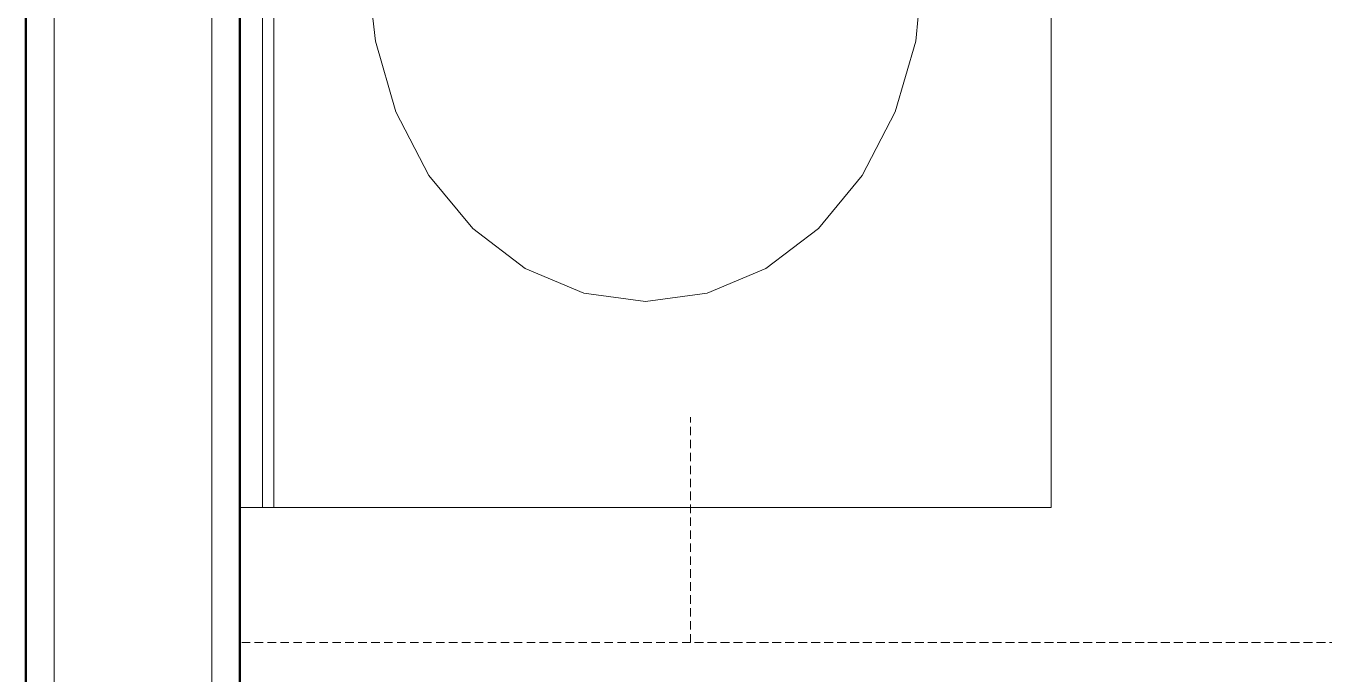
# Model space of a CAD drawing. Header units: inches. Extents: x -4218 to -1830, y 9767 to 12426.
# Drawn here: x -2781.85 to -2753.04, y 11908.86 to 11923.25 of the extents above; entities that cross this region are included whole.
import ezdxf

# ---------------------------------------------------------------- set-up
doc = ezdxf.new("R2010")
doc.units = ezdxf.units.IN
doc.header["$MEASUREMENT"] = 0
doc.linetypes.add('Hidden', pattern=[0.28125, 0.1875, -0.09375])
for name, color, linetype, lineweight in [('0-1', 7, 'Continuous', 5), ('0-2', 90, 'Continuous', 20), ('A-WALL-1', 50, 'Continuous', 13), ('I-WALL-1', 250, 'Continuous', 50), ('I-WALL-2', 253, 'Continuous', 9), ('I-WALL-3', 252, 'Continuous', 9), ('P-SANR-FIXT-1', 7, 'Hidden', 9), ('P-SANR-FIXT-2', 7, 'Continuous', 9), ('P-SANR-FIXT-3', 252, 'Continuous', 9)]:
    doc.layers.add(name, color=color, linetype=linetype, lineweight=lineweight)

# ---------------------------------------------------------------- blocks, each defined once
blk = doc.blocks.new('Plbg-Sink Wall Mounted-UH - Sink-403447-BACKGROUND - BASEMENT')
at = {"layer": 'P-SANR-FIXT-1'}
for p, q in [((-15, -10), (-10, -10)), ((-15, -58), (-15, -10))]:
    blk.add_line(p, q, dxfattribs=at)
at = {"layer": 'P-SANR-FIXT-2'}
for p, q in [((-12, 0), (-12, -0.5)), ((-12, -0.5), (-12, -0.75)), ((12, -0.5), (-12, -0.5)), ((-12, -0.75), (12, -0.75)), ((-12, -0.75), (-12, -18)), ((-12, -18), (12, -18))]:
    blk.add_line(p, q, dxfattribs=at)
at = {"layer": 'P-SANR-FIXT-2', "flags": 128}
for points in [[(-7.431, -9), (-7.244, -7.631), (-6.695, -6.332), (-5.809, -5.165), (-4.632, -4.192), (-3.222, -3.459), (-1.651, -3.004), (-0.365, -2.858)], [(7.437, -9), (7.25, -10.369), (6.701, -11.668), (5.815, -12.835), (4.638, -13.808), (3.228, -14.541), (1.657, -14.996), (0.003, -15.15), (-1.651, -14.996), (-3.222, -14.541), (-4.632, -13.808), (-5.809, -12.835), (-6.695, -11.668), (-7.244, -10.369), (-7.431, -9)]]:
    blk.add_lwpolyline(points, dxfattribs=at)
at = {"layer": 'P-SANR-FIXT-3'}
blk.add_line((12, 0), (-12, 0), dxfattribs=at)
blk = doc.blocks.new('Plbg-Toilet Wall Mount FV-UH - _ALL_ADA-2016927-BACKGROUND - BASEMENT')
at = {"layer": 'P-SANR-FIXT-1'}
for p, q in [((42, 0), (-0.021, 0)), ((42, -56), (42, 0))]:
    blk.add_line(p, q, dxfattribs=at)
blk = doc.blocks.new('CTR - 1st Phase - Common Walls_rvt-1-BACKGROUND - BASEMENT')
at = {"layer": 'A-WALL-1'}
for p, q in [((-2781.224, 11849.564), (-2781.224, 11949.352)), ((-2777.724, 11849.564), (-2777.724, 11949.352))]:
    blk.add_line(p, q, dxfattribs=at)
at = {"layer": 'I-WALL-1'}
for p, q in [((-2781.849, 11949.352), (-2781.849, 11849.564)), ((-2777.099, 11849.564), (-2777.099, 11949.352))]:
    blk.add_line(p, q, dxfattribs=at)
at = {"layer": 'I-WALL-2'}
blk.add_line((-2777.099, 11912.564), (-2777.099, 11923.777), dxfattribs=at)
at = {"layer": 'I-WALL-3'}
for p, q in [((-2781.849, 11949.352), (-2781.849, 11849.564)), ((-2777.099, 11893.064), (-2777.099, 11912.564))]:
    blk.add_line(p, q, dxfattribs=at)
at = {"layer": '0-2'}
for name, p, rotation in [('Plbg-Sink Wall Mounted-UH - Sink-403447-BACKGROUND - BASEMENT', (-2777.099, 11924.564), 89.99999999999855), ('Plbg-Toilet Wall Mount FV-UH - _ALL_ADA-2016927-BACKGROUND - BASEMENT', (-2777.099, 11867.564), 89.99999999999834)]:
    blk.add_blockref(name, p, dxfattribs=dict(at, rotation=rotation))

msp = doc.modelspace()

# ---------------------------------------------------------------- block references
at = {"layer": '0-1'}
msp.add_blockref('CTR - 1st Phase - Common Walls_rvt-1-BACKGROUND - BASEMENT', (0, 0), dxfattribs=at)

doc.saveas('drawing.dxf')
